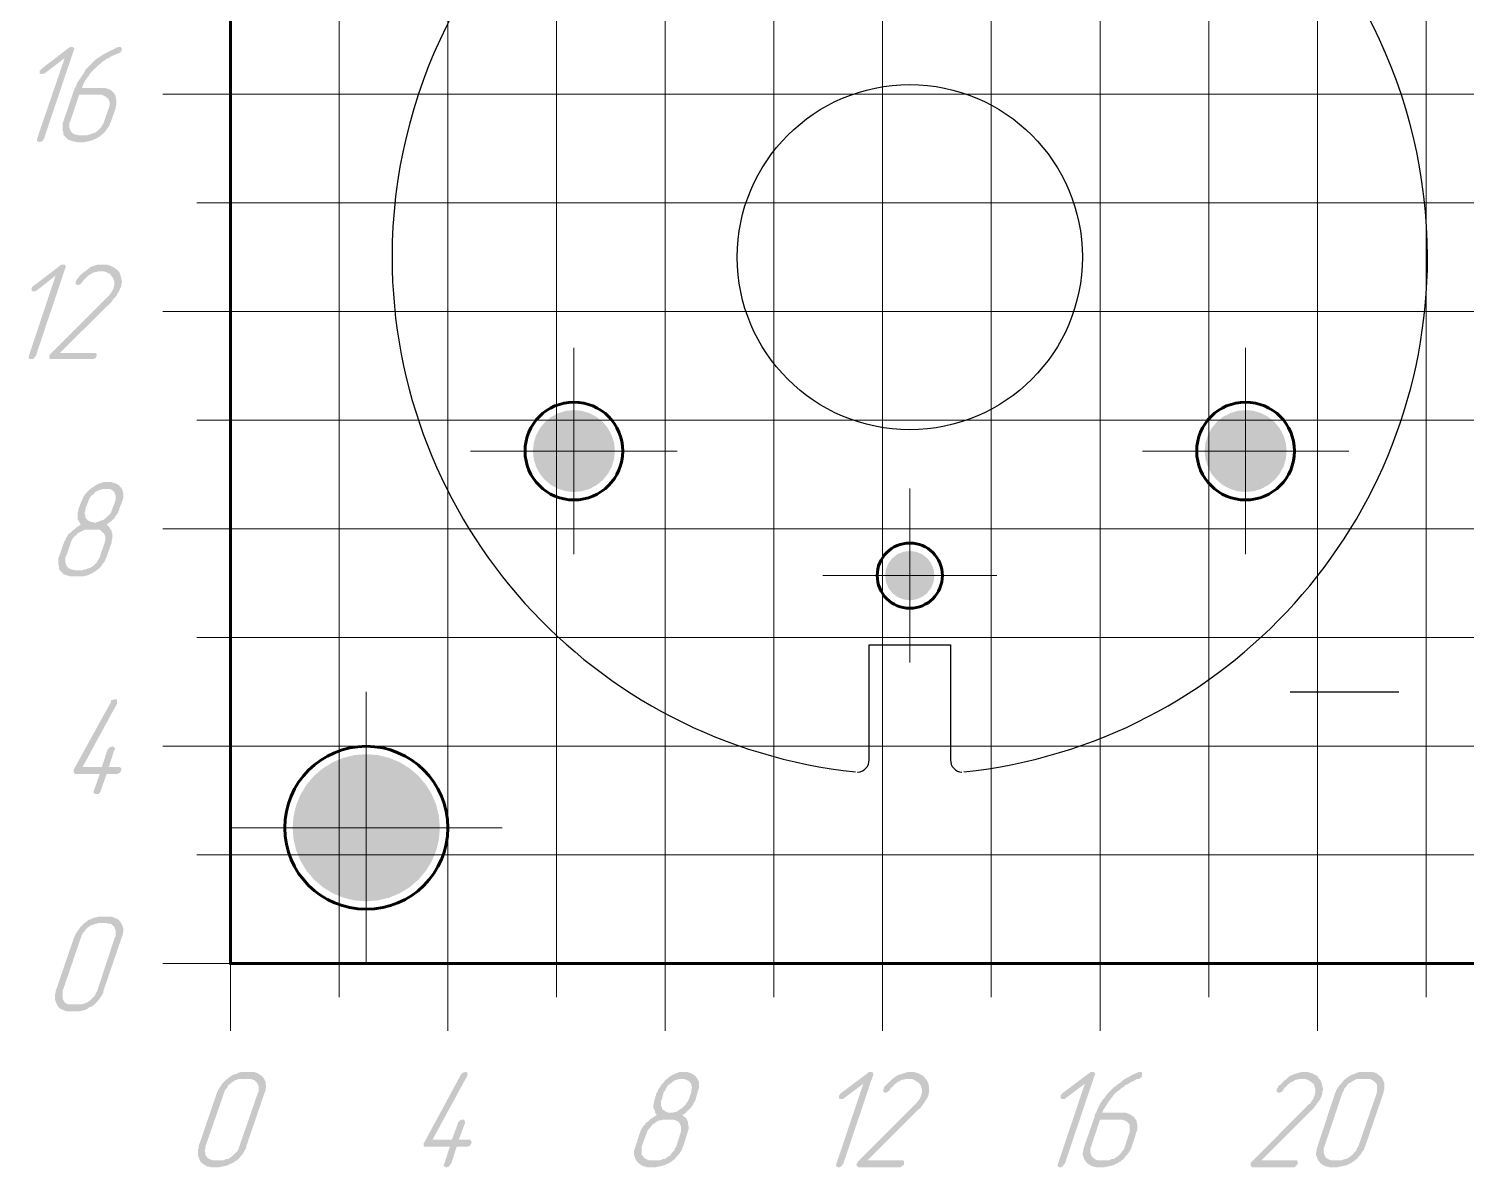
# Paper-space layout 'Layout1' of a CAD drawing. Extents: x -1 to 840, y -1 to 593.
# Drawn here: x 101.9 to 154.8, y 323.7 to 365.6 of the extents above; entities that cross this region are included whole.
import ezdxf

# ---------------------------------------------------------------- set-up
doc = ezdxf.new("R2010")
doc.units = 0
doc.header["$MEASUREMENT"] = 0
doc.layers.add('PDF _Геометрия', color=7, linetype='CONTINUOUS')
doc.layers.add('PDF _Сплошная заливка', color=7, linetype='CONTINUOUS')

psp = doc.layouts.get("Layout1")

# ---------------------------------------------------------------- hatches: boundary and pattern name
at = {"layer": 'PDF _Сплошная заливка', "transparency": 33554559}
for points in [[(103.47, 364.917), (103.496, 364.917), (103.521, 364.892), (103.521, 364.892), (103.546, 364.867), (103.546, 364.841), (103.521, 364.79), (102.428, 361.539), (102.428, 361.539), (102.403, 361.514), (102.403, 361.488), (102.352, 361.463), (102.352, 361.438), (102.327, 361.438), (102.301, 361.438), (102.251, 361.412), (102.251, 361.412), (102.251, 361.438), (102.225, 361.438), (102.174, 361.463), (102.174, 361.463), (102.174, 361.488), (102.174, 361.514), (102.174, 361.514), (102.174, 361.539), (103.191, 364.511), (102.454, 363.952), (102.454, 363.952), (102.428, 363.952), (102.403, 363.927), (102.378, 363.927), (102.352, 363.927), (102.327, 363.927), (102.301, 363.927), (102.276, 363.952), (102.276, 363.978), (102.276, 363.978), (102.276, 364.003), (102.276, 364.054), (102.276, 364.054), (102.301, 364.079), (102.327, 364.105), (102.352, 364.13), (103.343, 364.892), (103.368, 364.892), (103.368, 364.917), (103.419, 364.917), (103.445, 364.917)], [(103.165, 356.916), (103.191, 356.916), (103.216, 356.891), (103.216, 356.891), (103.216, 356.866), (103.241, 356.84), (103.216, 356.789), (102.124, 353.538), (102.124, 353.538), (102.098, 353.513), (102.073, 353.487), (102.047, 353.462), (102.047, 353.437), (102.022, 353.437), (101.997, 353.437), (101.946, 353.437), (101.946, 353.437), (101.92, 353.437), (101.895, 353.437), (101.87, 353.462), (101.87, 353.462), (101.87, 353.487), (101.87, 353.513), (101.87, 353.513), (101.87, 353.538), (102.86, 356.51), (102.149, 355.951), (102.149, 355.951), (102.124, 355.951), (102.098, 355.926), (102.047, 355.926), (102.047, 355.926), (102.022, 355.926), (101.997, 355.951), (101.971, 355.951), (101.971, 355.977), (101.971, 355.977), (101.971, 356.002), (101.971, 356.053), (101.971, 356.053), (101.997, 356.078), (101.997, 356.103), (102.047, 356.129), (103.038, 356.891), (103.038, 356.891), (103.064, 356.916), (103.114, 356.916), (103.14, 356.916), (103.14, 356.916)], [(104.664, 356.916), (104.69, 356.916), (104.74, 356.916), (104.817, 356.891), (104.893, 356.866), (104.994, 356.815), (105.071, 356.764), (105.121, 356.713), (105.172, 356.688), (105.172, 356.662), (105.172, 356.662), (105.172, 356.662), (105.198, 356.637), (105.223, 356.586), (105.248, 356.51), (105.274, 356.408), (105.299, 356.307), (105.299, 356.256), (105.274, 356.205), (105.274, 356.129), (105.248, 356.053), (105.248, 356.053), (105.248, 356.053), (105.223, 356.027), (105.223, 356.002), (105.198, 355.951), (105.172, 355.9), (105.121, 355.824), (105.121, 355.824), (105.121, 355.799), (105.096, 355.773), (105.071, 355.748), (105.045, 355.697), (104.994, 355.672), (104.969, 355.621), (104.918, 355.545), (103.013, 353.665), (104.283, 353.665), (104.308, 353.665), (104.334, 353.665), (104.359, 353.64), (104.359, 353.64), (104.359, 353.614), (104.385, 353.589), (104.359, 353.538), (104.359, 353.538), (104.359, 353.513), (104.334, 353.487), (104.308, 353.462), (104.283, 353.462), (104.283, 353.437), (104.232, 353.437), (104.207, 353.437), (102.708, 353.437), (102.683, 353.437), (102.657, 353.437), (102.632, 353.462), (102.632, 353.462), (102.632, 353.487), (102.632, 353.513), (102.632, 353.563), (102.632, 353.563), (102.632, 353.589), (102.657, 353.614), (104.74, 355.697), (104.842, 355.799), (104.893, 355.875), (104.893, 355.875), (104.918, 355.9), (104.918, 355.9), (104.944, 355.951), (104.969, 356.002), (104.994, 356.053), (104.994, 356.078), (104.994, 356.078), (104.994, 356.103), (105.02, 356.154), (105.02, 356.205), (105.02, 356.281), (104.994, 356.358), (104.969, 356.434), (104.944, 356.459), (104.918, 356.485), (104.918, 356.51), (104.918, 356.51), (104.893, 356.51), (104.893, 356.535), (104.842, 356.586), (104.766, 356.611), (104.766, 356.611), (104.74, 356.637), (104.715, 356.637), (104.69, 356.637), (104.664, 356.662), (104.613, 356.662), (104.537, 356.662), (104.512, 356.662), (104.461, 356.662), (104.41, 356.662), (104.359, 356.637), (104.308, 356.637), (104.232, 356.611), (104.181, 356.586), (104.156, 356.561), (104.131, 356.561), (104.105, 356.535), (104.054, 356.51), (104.004, 356.459), (103.953, 356.408), (103.877, 356.332), (103.826, 356.256), (103.826, 356.256), (103.8, 356.23), (103.775, 356.205), (103.75, 356.18), (103.75, 356.18), (103.75, 356.18), (103.724, 356.18), (103.673, 356.154), (103.673, 356.154), (103.648, 356.18), (103.623, 356.18), (103.597, 356.205), (103.597, 356.205), (103.597, 356.23), (103.597, 356.256), (103.597, 356.281), (103.623, 356.332), (103.623, 356.332), (103.623, 356.358), (103.648, 356.358), (103.648, 356.383), (103.699, 356.434), (103.75, 356.51), (103.826, 356.586), (103.902, 356.637), (104.004, 356.713), (104.105, 356.789), (104.105, 356.789), (104.105, 356.789), (104.131, 356.815), (104.181, 356.84), (104.258, 356.866), (104.334, 356.891), (104.41, 356.916), (104.512, 356.916), (104.613, 356.916), (104.639, 356.916)], [(121.934, 350.053), (121.934, 351.56), (122.228, 351.531), (122.511, 351.445), (122.772, 351.306), (123, 351.118), (123.187, 350.89), (123.327, 350.629), (123.413, 350.347), (123.442, 350.053)], [(146.655, 350.053), (146.655, 351.56), (146.949, 351.531), (147.232, 351.445), (147.492, 351.306), (147.721, 351.118), (147.909, 350.89), (148.048, 350.629), (148.134, 350.347), (148.163, 350.053)], [(121.934, 350.053), (121.934, 348.545), (121.64, 348.574), (121.357, 348.66), (121.096, 348.799), (120.868, 348.987), (120.681, 349.215), (120.541, 349.476), (120.455, 349.759), (120.426, 350.053)], [(121.934, 350.053), (123.442, 350.053), (123.413, 349.759), (123.327, 349.476), (123.187, 349.215), (123, 348.987), (122.772, 348.799), (122.511, 348.66), (122.228, 348.574), (121.934, 348.545)], [(146.655, 350.053), (146.655, 348.545), (146.361, 348.574), (146.078, 348.66), (145.817, 348.799), (145.589, 348.987), (145.402, 349.215), (145.262, 349.476), (145.176, 349.759), (145.147, 350.053)], [(146.655, 350.053), (148.163, 350.053), (148.134, 349.759), (148.048, 349.476), (147.909, 349.215), (147.721, 348.987), (147.492, 348.799), (147.232, 348.66), (146.949, 348.574), (146.655, 348.545)], [(134.294, 345.467), (133.386, 345.467), (133.417, 345.702), (133.508, 345.921), (133.652, 346.109), (133.84, 346.254), (134.059, 346.344), (134.294, 346.375)], [(134.294, 345.467), (134.294, 344.56), (134.059, 344.591), (133.84, 344.681), (133.652, 344.826), (133.508, 345.014), (133.417, 345.233), (133.386, 345.467)], [(105.071, 340.914), (105.096, 340.914), (105.121, 340.889), (105.121, 340.889), (105.121, 340.864), (105.121, 340.838), (105.121, 340.787), (105.121, 340.762), (103.851, 338.425), (104.562, 338.425), (104.766, 339.06), (104.791, 339.06), (104.791, 339.086), (104.817, 339.111), (104.842, 339.136), (104.842, 339.136), (104.867, 339.162), (104.918, 339.162), (104.944, 339.187), (104.944, 339.187), (104.969, 339.162), (104.994, 339.162), (105.02, 339.136), (105.02, 339.136), (105.045, 339.111), (105.045, 339.086), (105.02, 339.06), (104.817, 338.425), (105.198, 338.425), (105.223, 338.425), (105.248, 338.4), (105.274, 338.374), (105.274, 338.374), (105.274, 338.349), (105.274, 338.324), (105.274, 338.298), (105.274, 338.298), (105.248, 338.273), (105.248, 338.247), (105.223, 338.222), (105.198, 338.197), (105.172, 338.197), (105.147, 338.171), (105.096, 338.171), (104.74, 338.171), (104.512, 337.536), (104.512, 337.536), (104.512, 337.511), (104.486, 337.485), (104.461, 337.46), (104.436, 337.435), (104.41, 337.435), (104.385, 337.435), (104.359, 337.435), (104.334, 337.435), (104.334, 337.435), (104.308, 337.435), (104.283, 337.46), (104.258, 337.46), (104.258, 337.485), (104.258, 337.511), (104.258, 337.536), (104.258, 337.536), (104.486, 338.171), (103.597, 338.171), (103.572, 338.171), (103.546, 338.197), (103.521, 338.197), (103.521, 338.222), (103.521, 338.222), (103.521, 338.247), (103.521, 338.298), (103.521, 338.324), (104.893, 340.813), (104.893, 340.838), (104.893, 340.864), (104.918, 340.889), (104.944, 340.889), (105.045, 340.914), (105.045, 340.914)], [(114.291, 336.188), (117, 336.188), (116.966, 335.764), (116.867, 335.351), (116.704, 334.958), (116.482, 334.596), (116.206, 334.272), (115.883, 333.996), (115.521, 333.774), (115.128, 333.612), (114.714, 333.513), (114.291, 333.479)], [(117.951, 327.198), (117.976, 327.198), (118.002, 327.173), (118.002, 327.148), (118.002, 327.148), (118.027, 327.122), (118.002, 327.071), (118.002, 327.046), (116.731, 324.709), (117.443, 324.709), (117.671, 325.319), (117.671, 325.344), (117.671, 325.344), (117.697, 325.37), (117.722, 325.395), (117.748, 325.42), (117.748, 325.42), (117.798, 325.446), (117.824, 325.446), (117.849, 325.446), (117.849, 325.446), (117.875, 325.446), (117.9, 325.42), (117.9, 325.42), (117.925, 325.395), (117.925, 325.37), (117.925, 325.319), (117.697, 324.709), (118.078, 324.709), (118.103, 324.709), (118.129, 324.684), (118.154, 324.658), (118.154, 324.658), (118.154, 324.633), (118.179, 324.608), (118.154, 324.582), (118.154, 324.582), (118.154, 324.557), (118.129, 324.531), (118.103, 324.481), (118.078, 324.481), (118.078, 324.481), (118.027, 324.455), (118.002, 324.455), (117.62, 324.455), (117.417, 323.82), (117.392, 323.82), (117.392, 323.795), (117.367, 323.769), (117.341, 323.719), (117.341, 323.719), (117.316, 323.719), (117.265, 323.693), (117.239, 323.693), (117.239, 323.693), (117.214, 323.693), (117.189, 323.719), (117.163, 323.719), (117.163, 323.744), (117.138, 323.744), (117.138, 323.769), (117.138, 323.795), (117.163, 323.82), (117.367, 324.455), (116.477, 324.455), (116.452, 324.455), (116.427, 324.455), (116.401, 324.481), (116.401, 324.481), (116.401, 324.506), (116.401, 324.531), (116.401, 324.582), (116.427, 324.608), (117.773, 327.097), (117.773, 327.097), (117.798, 327.122), (117.824, 327.148), (117.849, 327.173), (117.925, 327.198), (117.925, 327.198)], [(132.889, 327.198), (132.914, 327.198), (132.94, 327.173), (132.94, 327.148), (132.94, 327.148), (132.965, 327.122), (132.94, 327.071), (131.847, 323.82), (131.847, 323.82), (131.822, 323.795), (131.796, 323.769), (131.771, 323.719), (131.771, 323.719), (131.746, 323.719), (131.72, 323.693), (131.669, 323.693), (131.669, 323.693), (131.644, 323.693), (131.619, 323.719), (131.593, 323.719), (131.593, 323.744), (131.593, 323.744), (131.568, 323.769), (131.593, 323.795), (131.593, 323.82), (132.584, 326.767), (131.873, 326.233), (131.873, 326.233), (131.847, 326.208), (131.822, 326.208), (131.771, 326.208), (131.771, 326.208), (131.746, 326.208), (131.72, 326.208), (131.695, 326.233), (131.695, 326.233), (131.695, 326.259), (131.695, 326.284), (131.695, 326.335), (131.695, 326.335), (131.695, 326.335), (131.72, 326.36), (131.746, 326.411), (132.762, 327.173), (132.762, 327.173), (132.787, 327.198), (132.813, 327.198), (132.863, 327.198), (132.863, 327.198)], [(134.388, 327.198), (134.413, 327.198), (134.438, 327.198), (134.54, 327.173), (134.616, 327.148), (134.718, 327.097), (134.794, 327.046), (134.845, 326.995), (134.87, 326.944), (134.87, 326.944), (134.896, 326.944), (134.896, 326.919), (134.921, 326.919), (134.947, 326.843), (134.972, 326.792), (134.997, 326.69), (134.997, 326.589), (134.997, 326.538), (134.997, 326.462), (134.997, 326.411), (134.972, 326.335), (134.972, 326.335), (134.972, 326.309), (134.947, 326.309), (134.947, 326.259), (134.921, 326.233), (134.896, 326.182), (134.845, 326.106), (134.845, 326.106), (134.845, 326.081), (134.82, 326.055), (134.794, 326.03), (134.769, 325.979), (134.718, 325.928), (134.693, 325.878), (134.616, 325.827), (132.736, 323.947), (134.007, 323.947), (134.032, 323.947), (134.057, 323.947), (134.083, 323.922), (134.083, 323.896), (134.083, 323.896), (134.083, 323.846), (134.083, 323.82), (134.083, 323.82), (134.083, 323.795), (134.057, 323.769), (134.032, 323.744), (134.007, 323.744), (133.981, 323.719), (133.956, 323.693), (133.93, 323.693), (132.406, 323.693), (132.406, 323.693), (132.381, 323.719), (132.355, 323.744), (132.355, 323.744), (132.33, 323.769), (132.33, 323.795), (132.355, 323.82), (132.355, 323.846), (132.355, 323.846), (132.381, 323.896), (134.464, 325.979), (134.54, 326.055), (134.616, 326.157), (134.616, 326.157), (134.616, 326.182), (134.642, 326.182), (134.667, 326.208), (134.693, 326.284), (134.718, 326.335), (134.718, 326.335), (134.718, 326.36), (134.718, 326.386), (134.743, 326.436), (134.743, 326.487), (134.743, 326.563), (134.718, 326.64), (134.693, 326.716), (134.667, 326.741), (134.642, 326.767), (134.642, 326.767), (134.642, 326.792), (134.616, 326.792), (134.616, 326.817), (134.54, 326.843), (134.489, 326.894), (134.464, 326.894), (134.464, 326.919), (134.438, 326.919), (134.413, 326.919), (134.388, 326.944), (134.337, 326.944), (134.261, 326.944), (134.21, 326.944), (134.184, 326.944), (134.134, 326.944), (134.083, 326.919), (134.032, 326.919), (133.956, 326.894), (133.905, 326.843), (133.88, 326.843), (133.854, 326.843), (133.829, 326.817), (133.778, 326.767), (133.727, 326.741), (133.676, 326.665), (133.6, 326.614), (133.549, 326.512), (133.524, 326.512), (133.524, 326.512), (133.498, 326.487), (133.473, 326.462), (133.473, 326.462), (133.448, 326.462), (133.448, 326.436), (133.397, 326.436), (133.397, 326.436), (133.372, 326.436), (133.346, 326.462), (133.321, 326.462), (133.321, 326.487), (133.321, 326.487), (133.321, 326.512), (133.321, 326.563), (133.346, 326.614), (133.346, 326.614), (133.346, 326.614), (133.346, 326.64), (133.372, 326.665), (133.422, 326.716), (133.473, 326.767), (133.549, 326.843), (133.625, 326.919), (133.727, 326.995), (133.829, 327.071), (133.829, 327.071), (133.829, 327.071), (133.854, 327.071), (133.905, 327.097), (133.981, 327.122), (134.057, 327.148), (134.134, 327.173), (134.235, 327.198), (134.311, 327.198), (134.362, 327.198)], [(141.044, 327.198), (141.069, 327.198), (141.095, 327.173), (141.095, 327.148), (141.095, 327.148), (141.12, 327.122), (141.095, 327.071), (140.002, 323.82), (140.002, 323.82), (139.977, 323.795), (139.951, 323.769), (139.926, 323.719), (139.926, 323.719), (139.901, 323.719), (139.875, 323.693), (139.824, 323.693), (139.824, 323.693), (139.799, 323.693), (139.773, 323.719), (139.748, 323.719), (139.748, 323.744), (139.748, 323.744), (139.723, 323.769), (139.748, 323.795), (139.748, 323.82), (140.739, 326.767), (140.027, 326.233), (140.027, 326.233), (140.002, 326.208), (139.977, 326.208), (139.926, 326.208), (139.926, 326.208), (139.901, 326.208), (139.875, 326.208), (139.85, 326.233), (139.85, 326.233), (139.85, 326.259), (139.85, 326.284), (139.85, 326.335), (139.85, 326.335), (139.85, 326.335), (139.875, 326.36), (139.901, 326.411), (140.917, 327.173), (140.917, 327.173), (140.942, 327.198), (140.967, 327.198), (141.018, 327.198), (141.018, 327.198)], [(148.868, 327.198), (148.894, 327.198), (148.945, 327.198), (149.021, 327.173), (149.097, 327.148), (149.199, 327.097), (149.3, 327.046), (149.326, 326.995), (149.376, 326.944), (149.376, 326.944), (149.376, 326.944), (149.402, 326.919), (149.402, 326.919), (149.427, 326.843), (149.453, 326.792), (149.478, 326.69), (149.503, 326.589), (149.503, 326.538), (149.478, 326.462), (149.478, 326.411), (149.453, 326.335), (149.453, 326.335), (149.453, 326.309), (149.453, 326.309), (149.427, 326.259), (149.402, 326.233), (149.402, 326.182), (149.326, 326.106), (149.326, 326.106), (149.326, 326.081), (149.3, 326.055), (149.275, 326.03), (149.249, 325.979), (149.199, 325.928), (149.173, 325.878), (149.122, 325.827), (147.242, 323.947), (148.513, 323.947), (148.513, 323.947), (148.538, 323.947), (148.564, 323.922), (148.564, 323.896), (148.564, 323.896), (148.589, 323.846), (148.564, 323.82), (148.564, 323.82), (148.564, 323.795), (148.538, 323.769), (148.513, 323.744), (148.513, 323.744), (148.487, 323.719), (148.462, 323.693), (148.411, 323.693), (146.912, 323.693), (146.887, 323.693), (146.861, 323.719), (146.836, 323.744), (146.836, 323.744), (146.836, 323.769), (146.836, 323.795), (146.836, 323.82), (146.836, 323.846), (146.836, 323.846), (146.887, 323.896), (148.945, 325.979), (149.046, 326.055), (149.097, 326.157), (149.122, 326.157), (149.122, 326.182), (149.122, 326.182), (149.148, 326.208), (149.173, 326.284), (149.199, 326.335), (149.199, 326.335), (149.199, 326.36), (149.199, 326.386), (149.224, 326.436), (149.224, 326.487), (149.224, 326.563), (149.199, 326.64), (149.173, 326.716), (149.173, 326.741), (149.148, 326.767), (149.122, 326.767), (149.122, 326.792), (149.122, 326.792), (149.097, 326.817), (149.046, 326.843), (148.97, 326.894), (148.97, 326.894), (148.945, 326.919), (148.919, 326.919), (148.894, 326.919), (148.868, 326.944), (148.818, 326.944), (148.741, 326.944), (148.716, 326.944), (148.665, 326.944), (148.64, 326.944), (148.564, 326.919), (148.513, 326.919), (148.462, 326.894), (148.386, 326.843), (148.386, 326.843), (148.36, 326.843), (148.309, 326.817), (148.259, 326.767), (148.208, 326.741), (148.157, 326.665), (148.081, 326.614), (148.03, 326.512), (148.03, 326.512), (148.005, 326.512), (148.005, 326.487), (147.979, 326.462), (147.954, 326.462), (147.954, 326.462), (147.928, 326.436), (147.903, 326.436), (147.878, 326.436), (147.852, 326.436), (147.827, 326.462), (147.801, 326.462), (147.801, 326.487), (147.801, 326.487), (147.801, 326.512), (147.801, 326.563), (147.827, 326.614), (147.827, 326.614), (147.827, 326.614), (147.852, 326.64), (147.852, 326.665), (147.903, 326.716), (147.979, 326.767), (148.03, 326.843), (148.132, 326.919), (148.208, 326.995), (148.309, 327.071), (148.309, 327.071), (148.309, 327.071), (148.36, 327.071), (148.386, 327.097), (148.462, 327.122), (148.538, 327.148), (148.614, 327.173), (148.716, 327.198), (148.818, 327.198), (148.843, 327.198)]]:
    psp.add_hatch(color=256, dxfattribs=at).paths.add_polyline_path(points)
h = psp.add_hatch(color=256, dxfattribs=at)
h.paths.add_polyline_path([(104.486, 363.165), (103.724, 363.165), (103.394, 362.174), (103.394, 362.174), (103.368, 362.149), (103.368, 362.098), (103.368, 362.047), (103.368, 361.996), (103.368, 361.946), (103.394, 361.869), (103.419, 361.819), (103.419, 361.819), (103.445, 361.793), (103.47, 361.768), (103.496, 361.742), (103.546, 361.717), (103.597, 361.691), (103.648, 361.691), (103.724, 361.666), (104.004, 361.666), (104.054, 361.691), (104.105, 361.691), (104.156, 361.717), (104.232, 361.742), (104.308, 361.768), (104.385, 361.819), (104.385, 361.819), (104.41, 361.844), (104.436, 361.869), (104.486, 361.92), (104.537, 361.971), (104.562, 362.022), (104.613, 362.098), (104.639, 362.174), (104.817, 362.682), (104.817, 362.682), (104.817, 362.708), (104.842, 362.758), (104.842, 362.784), (104.842, 362.86), (104.842, 362.911), (104.817, 362.961), (104.791, 363.038), (104.791, 363.038), (104.766, 363.038), (104.74, 363.063), (104.715, 363.089), (104.664, 363.114), (104.613, 363.139), (104.562, 363.165)], flags=0)
h.paths.add_polyline_path([(105.223, 364.917), (105.248, 364.917), (105.274, 364.892), (105.274, 364.867), (105.299, 364.867), (105.299, 364.816), (105.274, 364.79), (105.274, 364.79), (105.274, 364.765), (105.248, 364.765), (105.248, 364.739), (105.248, 364.714), (105.223, 364.714), (105.198, 364.689), (105.172, 364.689), (105.096, 364.663), (105.045, 364.638), (104.918, 364.587), (104.918, 364.587), (104.893, 364.562), (104.867, 364.562), (104.842, 364.536), (104.817, 364.511), (104.766, 364.511), (104.69, 364.46), (104.69, 364.435), (104.664, 364.435), (104.613, 364.409), (104.562, 364.359), (104.512, 364.308), (104.436, 364.257), (104.359, 364.181), (104.283, 364.105), (104.258, 364.105), (104.258, 364.079), (104.232, 364.054), (104.181, 364.003), (104.131, 363.952), (104.105, 363.901), (104.054, 363.825), (104.004, 363.774), (104.004, 363.749), (103.978, 363.723), (103.953, 363.698), (103.927, 363.647), (103.902, 363.597), (103.877, 363.546), (103.851, 363.469), (103.826, 363.419), (104.588, 363.419), (104.613, 363.419), (104.664, 363.419), (104.74, 363.393), (104.817, 363.368), (104.893, 363.342), (104.969, 363.266), (105.02, 363.216), (105.02, 363.19), (105.045, 363.165), (105.071, 363.114), (105.071, 363.063), (105.096, 362.987), (105.096, 362.885), (105.096, 362.784), (105.071, 362.733), (105.071, 362.682), (104.893, 362.174), (104.893, 362.174), (104.893, 362.149), (104.893, 362.149), (104.867, 362.123), (104.842, 362.047), (104.817, 361.996), (104.74, 361.895), (104.69, 361.819), (104.588, 361.717), (104.486, 361.641), (104.486, 361.641), (104.486, 361.641), (104.461, 361.615), (104.436, 361.615), (104.41, 361.59), (104.385, 361.565), (104.308, 361.539), (104.207, 361.488), (104.105, 361.463), (104.004, 361.438), (103.877, 361.412), (103.623, 361.412), (103.597, 361.438), (103.546, 361.438), (103.47, 361.463), (103.394, 361.488), (103.318, 361.514), (103.267, 361.565), (103.191, 361.641), (103.191, 361.641), (103.165, 361.666), (103.14, 361.717), (103.14, 361.793), (103.114, 361.869), (103.114, 361.946), (103.114, 362.047), (103.114, 362.123), (103.14, 362.174), (103.521, 363.292), (103.521, 363.292), (103.521, 363.292), (103.546, 363.342), (103.546, 363.368), (103.572, 363.419), (103.597, 363.469), (103.623, 363.52), (103.648, 363.597), (103.75, 363.749), (103.851, 363.901), (103.902, 363.978), (103.953, 364.079), (104.029, 364.155), (104.105, 364.231), (104.105, 364.231), (104.131, 364.257), (104.156, 364.282), (104.181, 364.308), (104.232, 364.359), (104.283, 364.409), (104.334, 364.46), (104.41, 364.511), (104.486, 364.562), (104.562, 364.612), (104.639, 364.663), (104.74, 364.714), (104.944, 364.816), (105.045, 364.867), (105.147, 364.917), (105.198, 364.917)], flags=0)
at = {"layer": 'PDF _Сплошная заливка', "true_color": 0xffffff, "transparency": 33554559}
for points in [[(120.426, 350.053), (120.455, 350.347), (120.541, 350.629), (120.681, 350.89), (120.868, 351.118), (121.096, 351.306), (121.357, 351.445), (121.64, 351.531), (121.934, 351.56), (121.934, 350.053)], [(145.147, 350.053), (145.176, 350.347), (145.262, 350.629), (145.402, 350.89), (145.589, 351.118), (145.817, 351.306), (146.078, 351.445), (146.361, 351.531), (146.655, 351.56), (146.655, 350.053)], [(134.294, 346.375), (134.529, 346.344), (134.748, 346.254), (134.936, 346.109), (135.081, 345.921), (135.171, 345.702), (135.202, 345.467), (134.294, 345.467)], [(135.202, 345.467), (135.171, 345.233), (135.081, 345.014), (134.936, 344.826), (134.748, 344.681), (134.529, 344.591), (134.294, 344.56), (134.294, 345.467)], [(111.582, 336.188), (111.615, 336.611), (111.714, 337.025), (111.877, 337.417), (112.099, 337.779), (112.375, 338.103), (112.699, 338.379), (113.061, 338.601), (113.454, 338.763), (113.867, 338.863), (114.291, 338.896), (114.291, 336.188)], [(114.291, 338.896), (114.714, 338.863), (115.128, 338.763), (115.521, 338.601), (115.883, 338.379), (116.206, 338.103), (116.482, 337.779), (116.704, 337.417), (116.867, 337.025), (116.966, 336.611), (117, 336.188), (114.291, 336.188)], [(114.291, 333.479), (113.867, 333.513), (113.454, 333.612), (113.061, 333.774), (112.699, 333.996), (112.375, 334.272), (112.099, 334.596), (111.877, 334.958), (111.714, 335.351), (111.615, 335.764), (111.582, 336.188), (114.291, 336.188)]]:
    psp.add_hatch(color=7, dxfattribs=at).paths.add_polyline_path(points)
at = {"layer": 'PDF _Сплошная заливка', "transparency": 33554559}
h = psp.add_hatch(color=256, dxfattribs=at)
h.paths.add_polyline_path([(104.715, 348.661), (104.69, 348.661), (104.639, 348.661), (104.588, 348.661), (104.537, 348.636), (104.461, 348.61), (104.385, 348.585), (104.308, 348.534), (104.308, 348.534), (104.283, 348.509), (104.258, 348.458), (104.207, 348.433), (104.156, 348.382), (104.105, 348.306), (104.08, 348.255), (104.054, 348.179), (103.953, 347.925), (103.953, 347.899), (103.953, 347.874), (103.953, 347.849), (103.927, 347.798), (103.927, 347.747), (103.953, 347.671), (103.953, 347.62), (103.978, 347.569), (103.978, 347.569), (104.004, 347.544), (104.029, 347.518), (104.054, 347.493), (104.105, 347.468), (104.156, 347.442), (104.207, 347.442), (104.283, 347.417), (104.334, 347.417), (104.359, 347.442), (104.41, 347.442), (104.461, 347.468), (104.537, 347.493), (104.613, 347.518), (104.69, 347.569), (104.69, 347.569), (104.715, 347.595), (104.74, 347.62), (104.791, 347.671), (104.842, 347.721), (104.893, 347.772), (104.918, 347.849), (104.944, 347.925), (105.045, 348.179), (105.045, 348.179), (105.045, 348.204), (105.071, 348.255), (105.071, 348.306), (105.071, 348.357), (105.071, 348.407), (105.045, 348.458), (105.02, 348.534), (105.02, 348.534), (104.994, 348.56), (104.969, 348.585), (104.944, 348.61), (104.893, 348.636), (104.842, 348.661), (104.791, 348.661)], flags=0)
h.paths.add_polyline_path([(104.334, 347.163), (104.054, 347.163), (104.004, 347.163), (103.953, 347.163), (103.902, 347.137), (103.826, 347.112), (103.75, 347.061), (103.673, 347.036), (103.673, 347.01), (103.648, 347.01), (103.623, 346.96), (103.572, 346.934), (103.521, 346.883), (103.47, 346.807), (103.445, 346.756), (103.419, 346.68), (103.241, 346.172), (103.241, 346.172), (103.216, 346.147), (103.216, 346.096), (103.216, 346.045), (103.216, 345.994), (103.216, 345.944), (103.241, 345.893), (103.267, 345.817), (103.267, 345.817), (103.292, 345.791), (103.318, 345.766), (103.343, 345.74), (103.394, 345.715), (103.445, 345.69), (103.496, 345.69), (103.572, 345.664), (103.851, 345.664), (103.902, 345.69), (103.953, 345.69), (104.004, 345.715), (104.08, 345.74), (104.156, 345.766), (104.232, 345.817), (104.232, 345.817), (104.258, 345.842), (104.283, 345.867), (104.334, 345.918), (104.385, 345.969), (104.41, 346.045), (104.461, 346.096), (104.486, 346.172), (104.664, 346.68), (104.664, 346.68), (104.664, 346.706), (104.69, 346.756), (104.69, 346.782), (104.69, 346.858), (104.69, 346.909), (104.664, 346.96), (104.639, 347.036), (104.639, 347.036), (104.613, 347.036), (104.588, 347.061), (104.562, 347.087), (104.512, 347.137), (104.461, 347.163), (104.41, 347.163)], flags=0)
h.paths.add_polyline_path([(104.842, 348.915), (104.893, 348.915), (104.969, 348.89), (105.045, 348.865), (105.121, 348.839), (105.198, 348.788), (105.248, 348.712), (105.274, 348.712), (105.274, 348.687), (105.299, 348.661), (105.299, 348.636), (105.325, 348.61), (105.325, 348.56), (105.35, 348.509), (105.35, 348.458), (105.35, 348.331), (105.325, 348.255), (105.299, 348.179), (105.198, 347.925), (105.198, 347.925), (105.198, 347.874), (105.172, 347.849), (105.172, 347.823), (105.147, 347.772), (105.096, 347.696), (105.02, 347.595), (105.02, 347.595), (105.02, 347.569), (104.994, 347.544), (104.944, 347.518), (104.918, 347.468), (104.867, 347.442), (104.791, 347.391), (104.74, 347.34), (104.74, 347.34), (104.766, 347.315), (104.791, 347.29), (104.817, 347.264), (104.842, 347.239), (104.867, 347.188), (104.918, 347.137), (104.918, 347.061), (104.918, 347.061), (104.944, 347.036), (104.944, 347.01), (104.944, 346.96), (104.944, 346.883), (104.944, 346.832), (104.918, 346.756), (104.918, 346.68), (104.74, 346.172), (104.74, 346.172), (104.74, 346.147), (104.74, 346.147), (104.715, 346.121), (104.69, 346.07), (104.664, 345.994), (104.588, 345.893), (104.537, 345.817), (104.436, 345.715), (104.334, 345.639), (104.334, 345.639), (104.334, 345.639), (104.308, 345.613), (104.283, 345.613), (104.258, 345.588), (104.232, 345.562), (104.156, 345.537), (104.054, 345.486), (103.953, 345.461), (103.851, 345.436), (103.724, 345.436), (103.47, 345.436), (103.445, 345.436), (103.394, 345.436), (103.318, 345.461), (103.241, 345.486), (103.165, 345.512), (103.114, 345.562), (103.038, 345.639), (103.038, 345.639), (103.013, 345.664), (102.987, 345.715), (102.987, 345.791), (102.962, 345.867), (102.962, 345.944), (102.962, 346.045), (102.962, 346.121), (102.987, 346.172), (103.165, 346.68), (103.165, 346.68), (103.165, 346.706), (103.191, 346.731), (103.216, 346.782), (103.241, 346.858), (103.292, 346.909), (103.318, 346.985), (103.394, 347.036), (103.394, 347.036), (103.419, 347.061), (103.445, 347.087), (103.496, 347.137), (103.572, 347.188), (103.623, 347.239), (103.699, 347.29), (103.775, 347.34), (103.775, 347.34), (103.775, 347.366), (103.75, 347.366), (103.75, 347.417), (103.724, 347.442), (103.699, 347.493), (103.673, 347.544), (103.673, 347.595), (103.673, 347.595), (103.673, 347.62), (103.673, 347.645), (103.673, 347.696), (103.673, 347.747), (103.673, 347.798), (103.699, 347.849), (103.699, 347.925), (103.8, 348.179), (103.8, 348.179), (103.8, 348.179), (103.8, 348.204), (103.826, 348.23), (103.851, 348.28), (103.877, 348.357), (103.927, 348.433), (104.004, 348.534), (104.08, 348.61), (104.207, 348.712), (104.207, 348.712), (104.232, 348.712), (104.258, 348.738), (104.283, 348.763), (104.334, 348.788), (104.385, 348.814), (104.486, 348.865), (104.639, 348.915), (104.715, 348.915)], flags=0)
h = psp.add_hatch(color=256, dxfattribs=at)
h.paths.add_polyline_path([(104.715, 332.685), (104.436, 332.685), (104.385, 332.659), (104.334, 332.659), (104.283, 332.634), (104.207, 332.609), (104.131, 332.583), (104.08, 332.532), (104.054, 332.532), (104.029, 332.507), (104.004, 332.481), (103.953, 332.431), (103.927, 332.38), (103.877, 332.329), (103.826, 332.253), (103.8, 332.177), (103.114, 330.17), (103.114, 330.17), (103.114, 330.145), (103.114, 330.094), (103.114, 330.043), (103.114, 329.992), (103.114, 329.941), (103.114, 329.891), (103.165, 329.815), (103.165, 329.815), (103.165, 329.815), (103.191, 329.764), (103.216, 329.738), (103.267, 329.713), (103.318, 329.688), (103.394, 329.688), (103.445, 329.688), (103.75, 329.688), (103.775, 329.688), (103.826, 329.688), (103.902, 329.713), (103.953, 329.738), (104.029, 329.764), (104.105, 329.815), (104.105, 329.815), (104.131, 329.84), (104.156, 329.865), (104.207, 329.916), (104.258, 329.967), (104.308, 330.018), (104.334, 330.094), (104.385, 330.17), (105.045, 332.177), (105.071, 332.177), (105.071, 332.202), (105.071, 332.253), (105.071, 332.278), (105.071, 332.355), (105.071, 332.405), (105.045, 332.456), (105.02, 332.532), (105.02, 332.532), (105.02, 332.558), (104.994, 332.558), (104.944, 332.609), (104.918, 332.634), (104.867, 332.659), (104.791, 332.659)], flags=0)
h.paths.add_polyline_path([(104.867, 332.913), (104.918, 332.913), (104.994, 332.888), (105.045, 332.862), (105.121, 332.837), (105.198, 332.786), (105.248, 332.71), (105.274, 332.685), (105.274, 332.659), (105.299, 332.634), (105.325, 332.558), (105.35, 332.481), (105.35, 332.38), (105.325, 332.278), (105.325, 332.228), (105.299, 332.177), (104.613, 330.17), (104.613, 330.17), (104.613, 330.145), (104.613, 330.145), (104.613, 330.119), (104.588, 330.069), (104.537, 329.992), (104.486, 329.916), (104.41, 329.815), (104.334, 329.738), (104.232, 329.637), (104.232, 329.637), (104.207, 329.637), (104.207, 329.611), (104.181, 329.611), (104.156, 329.586), (104.105, 329.586), (104.054, 329.535), (103.953, 329.484), (103.851, 329.459), (103.724, 329.434), (103.623, 329.434), (103.343, 329.434), (103.318, 329.434), (103.267, 329.434), (103.191, 329.459), (103.14, 329.484), (103.064, 329.51), (102.987, 329.561), (102.937, 329.637), (102.911, 329.662), (102.911, 329.688), (102.886, 329.713), (102.86, 329.789), (102.835, 329.865), (102.835, 329.967), (102.835, 330.043), (102.86, 330.119), (102.86, 330.17), (103.546, 332.177), (103.546, 332.177), (103.572, 332.202), (103.572, 332.202), (103.572, 332.228), (103.597, 332.278), (103.648, 332.355), (103.699, 332.431), (103.775, 332.532), (103.851, 332.609), (103.953, 332.71), (103.953, 332.71), (103.953, 332.71), (103.978, 332.71), (104.004, 332.736), (104.029, 332.761), (104.054, 332.786), (104.131, 332.812), (104.232, 332.862), (104.334, 332.888), (104.436, 332.913), (104.512, 332.913), (104.842, 332.913)], flags=0)
h = psp.add_hatch(color=256, dxfattribs=at)
h.paths.add_polyline_path([(109.974, 326.944), (109.694, 326.944), (109.643, 326.944), (109.593, 326.944), (109.542, 326.919), (109.466, 326.894), (109.389, 326.843), (109.313, 326.792), (109.313, 326.792), (109.288, 326.767), (109.262, 326.741), (109.212, 326.716), (109.186, 326.64), (109.135, 326.589), (109.085, 326.512), (109.059, 326.436), (108.373, 324.455), (108.373, 324.43), (108.373, 324.43), (108.373, 324.379), (108.348, 324.328), (108.348, 324.277), (108.373, 324.227), (108.373, 324.15), (108.399, 324.1), (108.424, 324.1), (108.424, 324.074), (108.449, 324.049), (108.475, 324.023), (108.526, 323.998), (108.576, 323.972), (108.653, 323.947), (108.704, 323.947), (108.983, 323.947), (109.034, 323.947), (109.085, 323.972), (109.135, 323.998), (109.212, 323.998), (109.288, 324.049), (109.364, 324.1), (109.364, 324.1), (109.389, 324.125), (109.415, 324.15), (109.466, 324.201), (109.516, 324.252), (109.567, 324.303), (109.593, 324.379), (109.618, 324.455), (110.304, 326.436), (110.329, 326.462), (110.329, 326.487), (110.329, 326.512), (110.329, 326.563), (110.329, 326.614), (110.329, 326.69), (110.304, 326.741), (110.279, 326.792), (110.279, 326.792), (110.253, 326.817), (110.228, 326.843), (110.202, 326.868), (110.177, 326.894), (110.101, 326.919), (110.05, 326.944)], flags=0)
h.paths.add_polyline_path([(110.126, 327.198), (110.177, 327.198), (110.228, 327.173), (110.304, 327.148), (110.38, 327.097), (110.456, 327.046), (110.507, 326.97), (110.533, 326.97), (110.533, 326.944), (110.558, 326.894), (110.583, 326.843), (110.583, 326.767), (110.609, 326.665), (110.583, 326.563), (110.583, 326.512), (110.558, 326.462), (109.872, 324.455), (109.872, 324.43), (109.872, 324.43), (109.872, 324.404), (109.872, 324.404), (109.821, 324.328), (109.796, 324.277), (109.745, 324.176), (109.669, 324.1), (109.593, 323.998), (109.491, 323.922), (109.466, 323.922), (109.466, 323.922), (109.44, 323.896), (109.44, 323.896), (109.415, 323.871), (109.364, 323.846), (109.288, 323.82), (109.212, 323.769), (109.11, 323.744), (108.983, 323.719), (108.881, 323.693), (108.602, 323.693), (108.576, 323.693), (108.526, 323.719), (108.449, 323.719), (108.399, 323.744), (108.322, 323.795), (108.246, 323.846), (108.17, 323.922), (108.17, 323.922), (108.17, 323.947), (108.145, 323.998), (108.119, 324.074), (108.094, 324.15), (108.094, 324.227), (108.094, 324.328), (108.119, 324.379), (108.119, 324.455), (108.805, 326.462), (108.805, 326.462), (108.805, 326.462), (108.83, 326.487), (108.83, 326.512), (108.856, 326.563), (108.907, 326.64), (108.957, 326.716), (109.008, 326.792), (109.11, 326.894), (109.212, 326.97), (109.212, 326.97), (109.212, 326.995), (109.237, 326.995), (109.262, 327.021), (109.288, 327.021), (109.313, 327.046), (109.389, 327.097), (109.491, 327.122), (109.593, 327.173), (109.694, 327.198), (109.745, 327.198), (110.101, 327.198)], flags=0)
h = psp.add_hatch(color=256, dxfattribs=at)
h.paths.add_polyline_path([(125.928, 326.944), (125.877, 326.944), (125.852, 326.944), (125.801, 326.944), (125.725, 326.919), (125.648, 326.894), (125.572, 326.843), (125.521, 326.792), (125.496, 326.792), (125.471, 326.767), (125.445, 326.741), (125.394, 326.716), (125.369, 326.665), (125.318, 326.589), (125.293, 326.512), (125.242, 326.462), (125.166, 326.182), (125.166, 326.182), (125.14, 326.157), (125.14, 326.131), (125.14, 326.081), (125.14, 326.03), (125.14, 325.954), (125.166, 325.903), (125.191, 325.852), (125.191, 325.827), (125.191, 325.827), (125.217, 325.801), (125.267, 325.776), (125.293, 325.751), (125.344, 325.725), (125.42, 325.7), (125.496, 325.7), (125.521, 325.7), (125.572, 325.7), (125.623, 325.725), (125.674, 325.725), (125.75, 325.751), (125.801, 325.801), (125.877, 325.852), (125.902, 325.852), (125.928, 325.878), (125.953, 325.903), (126.004, 325.954), (126.03, 325.979), (126.08, 326.055), (126.131, 326.131), (126.157, 326.182), (126.258, 326.462), (126.258, 326.462), (126.258, 326.487), (126.258, 326.512), (126.258, 326.563), (126.284, 326.64), (126.258, 326.69), (126.258, 326.741), (126.233, 326.792), (126.207, 326.817), (126.207, 326.817), (126.182, 326.843), (126.157, 326.868), (126.106, 326.894), (126.055, 326.919), (125.979, 326.944)], flags=0)
h.paths.add_polyline_path([(125.521, 325.446), (125.242, 325.446), (125.191, 325.446), (125.14, 325.42), (125.09, 325.42), (125.013, 325.395), (124.937, 325.344), (124.886, 325.293), (124.861, 325.293), (124.835, 325.268), (124.81, 325.242), (124.759, 325.192), (124.734, 325.141), (124.683, 325.09), (124.632, 325.014), (124.607, 324.938), (124.429, 324.455), (124.429, 324.43), (124.429, 324.43), (124.429, 324.379), (124.429, 324.328), (124.429, 324.277), (124.429, 324.227), (124.429, 324.15), (124.48, 324.1), (124.48, 324.1), (124.505, 324.074), (124.505, 324.049), (124.556, 324.023), (124.581, 323.998), (124.632, 323.972), (124.709, 323.947), (124.759, 323.947), (125.064, 323.947), (125.09, 323.947), (125.166, 323.972), (125.217, 323.998), (125.293, 323.998), (125.344, 324.049), (125.42, 324.1), (125.445, 324.1), (125.471, 324.125), (125.496, 324.15), (125.521, 324.201), (125.572, 324.252), (125.623, 324.303), (125.648, 324.379), (125.699, 324.455), (125.852, 324.938), (125.852, 324.963), (125.877, 324.989), (125.877, 325.014), (125.877, 325.065), (125.877, 325.116), (125.877, 325.192), (125.852, 325.242), (125.826, 325.293), (125.826, 325.319), (125.826, 325.319), (125.801, 325.344), (125.775, 325.37), (125.725, 325.395), (125.674, 325.42), (125.598, 325.446)], flags=0)
h.paths.add_polyline_path([(126.055, 327.198), (126.106, 327.198), (126.182, 327.173), (126.258, 327.148), (126.334, 327.097), (126.411, 327.046), (126.461, 326.97), (126.461, 326.97), (126.461, 326.97), (126.487, 326.944), (126.487, 326.919), (126.512, 326.868), (126.538, 326.843), (126.538, 326.792), (126.538, 326.741), (126.538, 326.614), (126.512, 326.538), (126.487, 326.462), (126.411, 326.182), (126.411, 326.182), (126.411, 326.157), (126.385, 326.131), (126.36, 326.081), (126.334, 326.03), (126.309, 325.979), (126.233, 325.878), (126.233, 325.878), (126.207, 325.852), (126.182, 325.827), (126.157, 325.801), (126.106, 325.751), (126.055, 325.7), (126.004, 325.649), (125.928, 325.624), (125.953, 325.598), (125.953, 325.598), (125.979, 325.573), (126.004, 325.547), (126.055, 325.522), (126.08, 325.471), (126.106, 325.42), (126.131, 325.344), (126.131, 325.344), (126.131, 325.319), (126.131, 325.268), (126.157, 325.217), (126.157, 325.166), (126.157, 325.09), (126.131, 325.039), (126.106, 324.938), (125.953, 324.455), (125.953, 324.43), (125.928, 324.43), (125.928, 324.404), (125.928, 324.404), (125.902, 324.328), (125.852, 324.252), (125.801, 324.176), (125.725, 324.1), (125.648, 323.998), (125.547, 323.922), (125.547, 323.922), (125.521, 323.896), (125.521, 323.896), (125.496, 323.896), (125.471, 323.871), (125.445, 323.846), (125.369, 323.82), (125.267, 323.769), (125.166, 323.744), (125.039, 323.719), (124.937, 323.693), (124.658, 323.693), (124.632, 323.693), (124.581, 323.719), (124.531, 323.719), (124.454, 323.744), (124.378, 323.795), (124.302, 323.846), (124.251, 323.922), (124.226, 323.922), (124.226, 323.947), (124.2, 323.998), (124.175, 324.074), (124.15, 324.15), (124.15, 324.227), (124.15, 324.328), (124.175, 324.379), (124.2, 324.455), (124.353, 324.938), (124.353, 324.963), (124.378, 324.989), (124.378, 325.014), (124.404, 325.065), (124.429, 325.116), (124.48, 325.192), (124.531, 325.242), (124.581, 325.319), (124.581, 325.319), (124.607, 325.344), (124.658, 325.37), (124.709, 325.42), (124.759, 325.471), (124.835, 325.522), (124.912, 325.573), (124.988, 325.624), (124.988, 325.624), (124.962, 325.624), (124.962, 325.649), (124.937, 325.674), (124.912, 325.725), (124.912, 325.776), (124.886, 325.827), (124.861, 325.878), (124.861, 325.878), (124.861, 325.903), (124.861, 325.928), (124.861, 325.979), (124.861, 326.005), (124.886, 326.081), (124.886, 326.131), (124.912, 326.208), (124.988, 326.462), (124.988, 326.462), (125.013, 326.462), (125.013, 326.487), (125.013, 326.487), (125.039, 326.563), (125.09, 326.614), (125.14, 326.716), (125.217, 326.792), (125.293, 326.894), (125.394, 326.97), (125.394, 326.995), (125.42, 326.995), (125.445, 327.021), (125.496, 327.046), (125.521, 327.071), (125.572, 327.097), (125.699, 327.148), (125.826, 327.198), (125.928, 327.198), (126.03, 327.198)], flags=0)
h = psp.add_hatch(color=256, dxfattribs=at)
h.paths.add_polyline_path([(142.035, 325.446), (141.298, 325.446), (140.967, 324.455), (140.967, 324.43), (140.942, 324.43), (140.942, 324.379), (140.942, 324.328), (140.942, 324.277), (140.942, 324.227), (140.967, 324.15), (140.993, 324.1), (140.993, 324.1), (141.018, 324.074), (141.044, 324.049), (141.069, 324.023), (141.095, 323.998), (141.145, 323.972), (141.222, 323.947), (141.298, 323.947), (141.577, 323.947), (141.628, 323.947), (141.679, 323.972), (141.73, 323.998), (141.806, 323.998), (141.882, 324.049), (141.933, 324.1), (141.958, 324.1), (141.984, 324.125), (142.009, 324.15), (142.06, 324.201), (142.085, 324.252), (142.136, 324.303), (142.187, 324.379), (142.212, 324.455), (142.365, 324.938), (142.39, 324.963), (142.39, 324.989), (142.39, 325.014), (142.39, 325.065), (142.39, 325.116), (142.39, 325.192), (142.39, 325.242), (142.365, 325.293), (142.339, 325.319), (142.339, 325.319), (142.314, 325.344), (142.288, 325.37), (142.238, 325.395), (142.187, 325.42), (142.111, 325.446)], flags=0)
h.paths.add_polyline_path([(142.797, 327.198), (142.822, 327.198), (142.847, 327.148), (142.847, 327.148), (142.847, 327.122), (142.847, 327.097), (142.847, 327.071), (142.847, 327.071), (142.847, 327.046), (142.822, 327.021), (142.822, 326.995), (142.797, 326.995), (142.797, 326.995), (142.771, 326.97), (142.72, 326.944), (142.67, 326.944), (142.619, 326.919), (142.492, 326.843), (142.492, 326.843), (142.466, 326.843), (142.441, 326.843), (142.416, 326.817), (142.39, 326.792), (142.339, 326.767), (142.263, 326.716), (142.238, 326.716), (142.212, 326.716), (142.187, 326.665), (142.136, 326.64), (142.06, 326.589), (142.009, 326.538), (141.907, 326.462), (141.831, 326.386), (141.831, 326.386), (141.806, 326.36), (141.78, 326.335), (141.755, 326.284), (141.704, 326.233), (141.679, 326.182), (141.603, 326.106), (141.577, 326.03), (141.552, 326.03), (141.552, 326.005), (141.526, 325.979), (141.501, 325.928), (141.476, 325.878), (141.425, 325.827), (141.399, 325.751), (141.374, 325.7), (142.161, 325.7), (142.187, 325.7), (142.238, 325.7), (142.314, 325.674), (142.39, 325.649), (142.466, 325.598), (142.543, 325.547), (142.593, 325.471), (142.593, 325.471), (142.619, 325.446), (142.644, 325.395), (142.644, 325.344), (142.67, 325.242), (142.67, 325.166), (142.67, 325.065), (142.644, 325.014), (142.619, 324.938), (142.466, 324.455), (142.466, 324.43), (142.466, 324.43), (142.441, 324.404), (142.441, 324.404), (142.416, 324.328), (142.365, 324.252), (142.314, 324.176), (142.238, 324.1), (142.161, 323.998), (142.06, 323.922), (142.06, 323.922), (142.06, 323.896), (142.035, 323.896), (142.009, 323.896), (141.984, 323.871), (141.958, 323.846), (141.882, 323.82), (141.78, 323.769), (141.679, 323.744), (141.577, 323.719), (141.45, 323.693), (141.171, 323.693), (141.145, 323.693), (141.095, 323.719), (141.044, 323.719), (140.967, 323.744), (140.891, 323.795), (140.815, 323.846), (140.764, 323.922), (140.764, 323.922), (140.739, 323.947), (140.713, 323.998), (140.688, 324.074), (140.663, 324.15), (140.663, 324.227), (140.688, 324.328), (140.688, 324.379), (140.713, 324.455), (141.095, 325.547), (141.095, 325.573), (141.095, 325.573), (141.095, 325.624), (141.12, 325.649), (141.145, 325.7), (141.171, 325.751), (141.196, 325.801), (141.222, 325.878), (141.298, 326.03), (141.399, 326.182), (141.476, 326.259), (141.526, 326.335), (141.603, 326.436), (141.679, 326.512), (141.679, 326.512), (141.704, 326.538), (141.73, 326.563), (141.755, 326.589), (141.806, 326.64), (141.857, 326.665), (141.907, 326.716), (141.984, 326.767), (142.06, 326.817), (142.136, 326.894), (142.212, 326.944), (142.314, 326.995), (142.492, 327.097), (142.619, 327.148), (142.72, 327.198), (142.771, 327.198)], flags=0)
h = psp.add_hatch(color=256, dxfattribs=at)
h.paths.add_polyline_path([(151.129, 326.944), (150.85, 326.944), (150.824, 326.944), (150.748, 326.944), (150.698, 326.919), (150.647, 326.894), (150.57, 326.843), (150.494, 326.792), (150.469, 326.792), (150.443, 326.767), (150.418, 326.741), (150.393, 326.716), (150.342, 326.64), (150.291, 326.589), (150.266, 326.512), (150.215, 326.436), (149.554, 324.455), (149.554, 324.43), (149.529, 324.43), (149.529, 324.379), (149.529, 324.328), (149.529, 324.277), (149.529, 324.227), (149.554, 324.15), (149.58, 324.1), (149.58, 324.1), (149.605, 324.074), (149.605, 324.049), (149.656, 324.023), (149.681, 323.998), (149.732, 323.972), (149.808, 323.947), (149.885, 323.947), (150.164, 323.947), (150.189, 323.947), (150.24, 323.972), (150.316, 323.998), (150.367, 323.998), (150.443, 324.049), (150.52, 324.1), (150.52, 324.1), (150.545, 324.125), (150.596, 324.15), (150.621, 324.201), (150.672, 324.252), (150.723, 324.303), (150.748, 324.379), (150.799, 324.455), (151.485, 326.436), (151.485, 326.462), (151.485, 326.487), (151.485, 326.512), (151.485, 326.563), (151.485, 326.614), (151.485, 326.69), (151.485, 326.741), (151.434, 326.792), (151.434, 326.792), (151.434, 326.817), (151.409, 326.843), (151.358, 326.868), (151.333, 326.894), (151.282, 326.919), (151.206, 326.944)], flags=0)
h.paths.add_polyline_path([(151.282, 327.198), (151.333, 327.198), (151.409, 327.173), (151.485, 327.148), (151.536, 327.097), (151.612, 327.046), (151.688, 326.97), (151.688, 326.97), (151.688, 326.944), (151.714, 326.894), (151.739, 326.843), (151.764, 326.767), (151.764, 326.665), (151.764, 326.563), (151.739, 326.512), (151.739, 326.462), (151.053, 324.455), (151.053, 324.43), (151.028, 324.43), (151.028, 324.404), (151.028, 324.404), (151.002, 324.328), (150.951, 324.277), (150.901, 324.176), (150.824, 324.1), (150.748, 323.998), (150.647, 323.922), (150.647, 323.922), (150.647, 323.922), (150.621, 323.896), (150.596, 323.896), (150.57, 323.871), (150.545, 323.846), (150.469, 323.82), (150.367, 323.769), (150.266, 323.744), (150.139, 323.719), (150.037, 323.693), (149.758, 323.693), (149.732, 323.693), (149.681, 323.719), (149.63, 323.719), (149.554, 323.744), (149.478, 323.795), (149.402, 323.846), (149.351, 323.922), (149.326, 323.922), (149.326, 323.947), (149.3, 323.998), (149.275, 324.074), (149.249, 324.15), (149.249, 324.227), (149.275, 324.328), (149.275, 324.379), (149.3, 324.455), (149.961, 326.462), (149.961, 326.462), (149.986, 326.462), (149.986, 326.487), (149.986, 326.512), (150.012, 326.563), (150.062, 326.64), (150.113, 326.716), (150.189, 326.792), (150.266, 326.894), (150.367, 326.97), (150.367, 326.97), (150.393, 326.995), (150.393, 326.995), (150.418, 327.021), (150.443, 327.021), (150.469, 327.046), (150.545, 327.097), (150.647, 327.122), (150.748, 327.173), (150.85, 327.198), (150.926, 327.198), (151.256, 327.198)], flags=0)

# ---------------------------------------------------------------- linework, layer by layer
at = {"layer": 'PDF _Геометрия', "lineweight": 20}
for points in [[(106.809, 331.188), (109.29, 331.188), (349.334, 331.188), (349.334, 491.187), (109.29, 491.187)], [(108.05, 331.188), (109.29, 331.188), (109.29, 491.187), (349.334, 491.187), (349.334, 331.188)], [(113.291, 329.948), (113.291, 331.188), (113.291, 491.187)], [(117.291, 328.708), (117.291, 331.188), (117.291, 491.187)], [(121.292, 329.948), (121.292, 331.188), (121.292, 491.187)], [(125.293, 328.708), (125.293, 331.188), (125.293, 491.187)], [(129.294, 329.948), (129.294, 331.188), (129.294, 491.187)], [(133.294, 328.708), (133.294, 331.188), (133.294, 491.187)], [(137.295, 329.948), (137.295, 331.188), (137.295, 491.187)], [(141.296, 328.708), (141.296, 331.188), (141.296, 491.187)], [(145.296, 329.948), (145.296, 331.188), (145.296, 491.187)], [(149.297, 328.708), (149.297, 331.188), (149.297, 491.187)], [(153.298, 329.948), (153.298, 331.188), (153.298, 491.187)], [(106.809, 363.188), (109.29, 363.188), (349.334, 363.188)], [(108.05, 363.188), (109.29, 363.188)], [(108.05, 359.188), (109.29, 359.188), (349.334, 359.188)], [(106.809, 355.188), (109.29, 355.188), (349.334, 355.188)], [(108.05, 355.188), (109.29, 355.188)], [(121.934, 346.253), (121.934, 353.853)], [(121.934, 346.553), (121.934, 353.553)], [(146.655, 346.253), (146.655, 353.853)], [(146.655, 346.553), (146.655, 353.553)], [(108.05, 351.188), (109.29, 351.188), (349.334, 351.188)], [(118.133, 350.053), (125.735, 350.053)], [(118.433, 350.053), (125.435, 350.053)], [(142.854, 350.053), (150.456, 350.053)], [(143.154, 350.053), (150.156, 350.053)], [(134.294, 342.268), (134.294, 348.668)], [(134.294, 342.568), (134.294, 348.368)], [(106.809, 347.188), (109.29, 347.188), (349.334, 347.188)], [(108.05, 347.188), (109.29, 347.188)], [(131.094, 345.467), (137.495, 345.467)], [(131.394, 345.467), (137.195, 345.467)], [(108.05, 343.188), (109.29, 343.188), (349.334, 343.188)], [(114.291, 331.188), (114.291, 341.188)], [(114.291, 331.488), (114.291, 340.888)], [(106.809, 339.188), (109.29, 339.188), (349.334, 339.188)], [(108.05, 339.188), (109.29, 339.188)], [(109.29, 336.188), (119.292, 336.188)], [(109.59, 336.188), (118.992, 336.188)], [(108.05, 335.188), (109.29, 335.188), (349.334, 335.188)], [(109.29, 328.708), (109.29, 331.188), (109.29, 329.948)], [(117.291, 329.948), (117.291, 331.188)], [(125.293, 329.948), (125.293, 331.188)], [(133.294, 329.948), (133.294, 331.188)], [(141.296, 329.948), (141.296, 331.188)], [(149.297, 329.948), (149.297, 331.188)]]:
    psp.add_lwpolyline(points, dxfattribs=at)
at = {"layer": 'PDF _Геометрия', "lineweight": 60}
for points in [[(109.29, 491.187), (109.29, 331.188), (349.334, 331.188), (349.334, 491.187)], [(349.334, 331.188), (109.29, 331.188), (349.334, 331.188), (349.334, 491.187)], [(349.334, 491.187), (109.29, 491.187), (109.29, 331.188), (109.29, 491.187)]]:
    psp.add_lwpolyline(points, close=True, dxfattribs=at)
for points in [[(109.29, 331.188), (109.29, 491.187)], [(109.29, 331.188), (349.334, 331.188)]]:
    psp.add_lwpolyline(points, dxfattribs=at)
at = {"layer": 'PDF _Геометрия', "lineweight": 25}
for points in [[(122.824, 372.401, 0.235494), (115.241, 357.195, 0.383873), (132.3, 338.245)], [(136.289, 338.245, 0.383873), (153.348, 357.195, 0.235494), (145.765, 372.401)], [(132.371, 338.238, 0.01563), (132.386, 338.238, 0.414293), (132.794, 338.688), (132.794, 342.918), (135.795, 342.918), (135.795, 338.688, 0.414388), (136.215, 338.237)]]:
    psp.add_lwpolyline(points, format="xyb", dxfattribs=at)
psp.add_lwpolyline([(148.297, 341.188), (152.298, 341.188)], dxfattribs=at)
psp.add_circle((134.295, 357.187), 6.351, dxfattribs=at)
at = {"layer": 'PDF _Геометрия', "lineweight": 60}
for centre, radius in [((121.934, 350.052), 1.8), ((121.934, 350.052), 1.8), ((146.655, 350.052), 1.8), ((146.655, 350.052), 1.8), ((134.295, 345.467), 1.2), ((134.295, 345.467), 1.2), ((114.291, 336.187), 3), ((114.291, 336.187), 3)]:
    psp.add_circle(centre, radius, dxfattribs=at)

doc.saveas('drawing.dxf')
